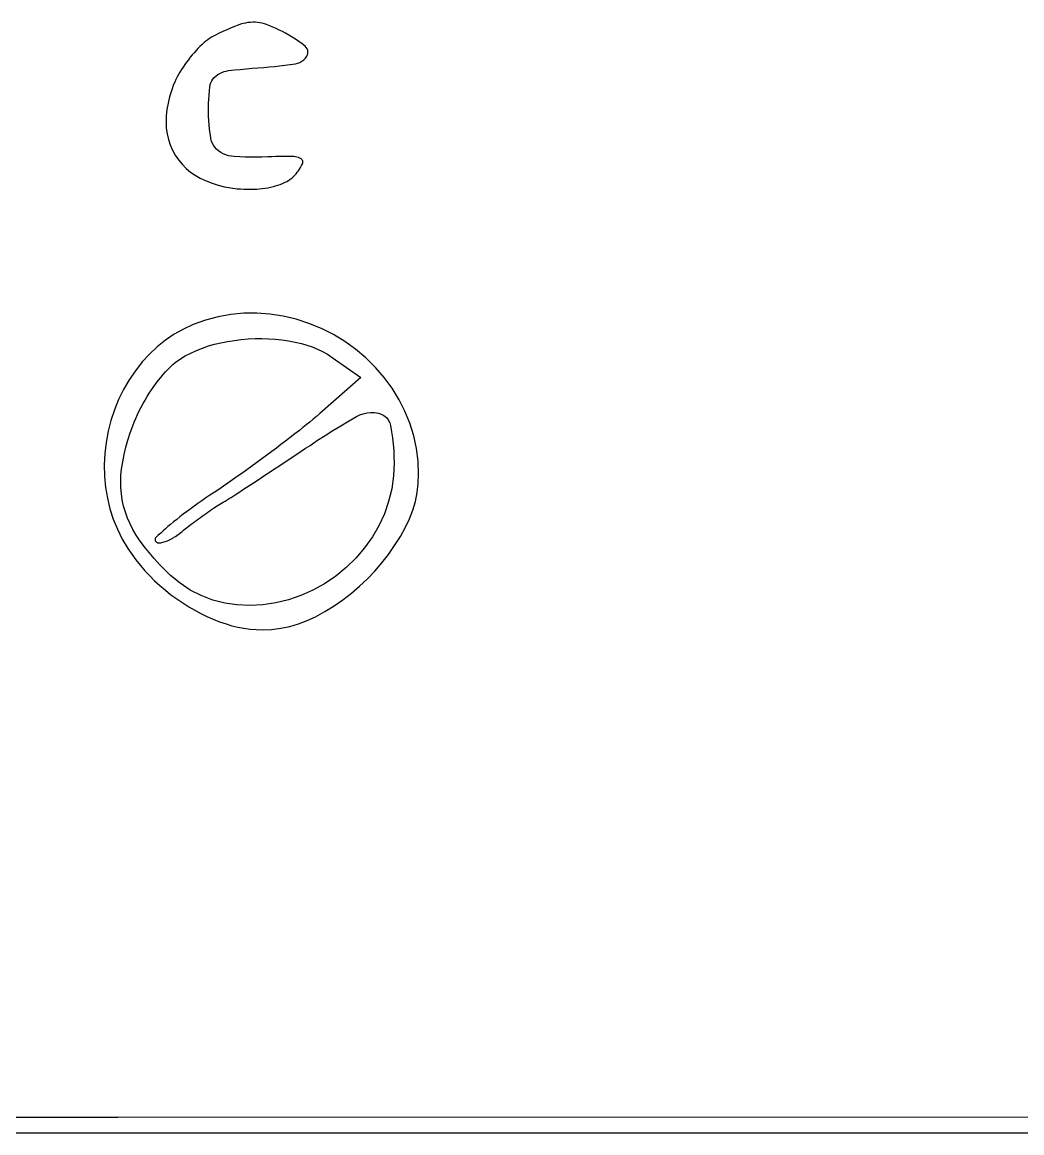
# Model space of a CAD drawing. Header units: millimetres. Extents: x -134 to 134, y -49 to 49.
# Drawn here: x -34.96 to -26.52, y -21.98 to -12.61 of the extents above; entities that cross this region are included whole.
import ezdxf

# ---------------------------------------------------------------- set-up
doc = ezdxf.new("R2010")
doc.units = ezdxf.units.MM
doc.header["$LTSCALE"] = 10
doc.header["$MEASUREMENT"] = 0

# ---------------------------------------------------------------- blocks, each defined once
blk = doc.blocks.new('DT0B-ULTRA_v_1')
at = {"color": 7, "linetype": 'Continuous', "lineweight": -3}
for points in [[(133.5877, -21.8448, 0), (0, -21.8448, 0), (-8.5374, -21.845, 0), (-17.0748, -21.8455, 0), (-25.6122, -21.8462, 0), (-34.1495, -21.8473, 0), (-42.6869, -21.8487, 0), (-51.2243, -21.8504, 0), (-51.2243, -21.8504, 0), (-51.2243, -21.8504, 0), (-58.4113, -21.8522, 0), (-65.5983, -21.8544, 0), (-72.7853, -21.857, 0), (-79.9723, -21.8601, 0)], [(-79.9723, -21.9735, 0), (-72.7853, -21.9752, 0), (-65.5983, -21.9764, 0), (-58.4113, -21.9772, 0), (-51.2243, -21.9776, 0), (-51.2243, -21.9776, 0), (-51.2243, -21.9776, 0), (-51.2243, -21.9776, 0), (-42.6869, -21.9777, 0), (-34.1495, -21.9774, 0), (-25.6122, -21.9768, 0), (-17.0748, -21.9759, 0), (-8.5374, -21.9748, 0), (0, -21.9733, 0), (0, -21.9733, 0), (133.5877, -21.9475, 0)], [(-33.3253, -12.7151, 0), (-33.3424, -12.7238, 0), (-33.359, -12.7334, 0), (-33.3751, -12.7436, 0), (-33.3908, -12.7546, 0), (-33.4059, -12.7664, 0), (-33.4204, -12.7788, 0), (-33.4382, -12.7951, 0), (-33.4557, -12.8118, 0), (-33.4727, -12.829, 0), (-33.4893, -12.8465, 0), (-33.5055, -12.8644, 0), (-33.5213, -12.8827, 0), (-33.5376, -12.9025, 0), (-33.5534, -12.9227, 0), (-33.5688, -12.9432, 0), (-33.5837, -12.9641, 0), (-33.5982, -12.9853, 0), (-33.6121, -13.0068, 0), (-33.6245, -13.0271, 0), (-33.6364, -13.0478, 0), (-33.6476, -13.0687, 0), (-33.6583, -13.09, 0), (-33.6683, -13.1116, 0), (-33.6778, -13.1335, 0), (-33.697, -13.1844, 0), (-33.7128, -13.2365, 0), (-33.7253, -13.2896, 0), (-33.7343, -13.3433, 0), (-33.7399, -13.3975, 0), (-33.7419, -13.4519, 0), (-33.7399, -13.5002, 0), (-33.7334, -13.5481, 0), (-33.7226, -13.5952, 0), (-33.7075, -13.6411, 0), (-33.6882, -13.6854, 0), (-33.6649, -13.7278, 0), (-33.6378, -13.7679, 0), (-33.6071, -13.8053, 0), (-33.5731, -13.8398, 0), (-33.536, -13.871, 0), (-33.4963, -13.8986, 0), (-33.4542, -13.9225, 0), (-33.4047, -13.9456, 0), (-33.3538, -13.9656, 0), (-33.3018, -13.9822, 0), (-33.2487, -13.9954, 0), (-33.195, -14.0052, 0), (-33.1407, -14.0116, 0), (-33.1135, -14.0136, 0), (-33.0863, -14.015, 0), (-33.059, -14.0158, 0), (-33.0317, -14.016, 0), (-33.0044, -14.0156, 0), (-32.9772, -14.0146, 0), (-32.9535, -14.0131, 0), (-32.9299, -14.0107, 0), (-32.9064, -14.0076, 0), (-32.883, -14.0037, 0), (-32.8598, -13.9991, 0), (-32.8367, -13.9936, 0), (-32.8173, -13.9883, 0), (-32.7982, -13.9822, 0), (-32.7793, -13.9753, 0), (-32.7606, -13.9677, 0), (-32.7424, -13.9593, 0), (-32.7244, -13.9502, 0), (-32.7096, -13.9417, 0), (-32.6953, -13.9323, 0), (-32.6817, -13.9219, 0), (-32.6688, -13.9107, 0), (-32.6567, -13.8986, 0), (-32.6454, -13.8858, 0), (-32.6349, -13.8728, 0), (-32.625, -13.8593, 0), (-32.6155, -13.8455, 0), (-32.6066, -13.8313, 0), (-32.5983, -13.8168, 0), (-32.5905, -13.802, 0), (-32.588, -13.7956, 0), (-32.587, -13.7888, 0), (-32.5874, -13.782, 0), (-32.5892, -13.7754, 0), (-32.5923, -13.7693, 0), (-32.5967, -13.764, 0), (-32.602, -13.7597, 0), (-32.603, -13.7591, 0), (-32.6142, -13.7531, 0), (-32.6258, -13.7482, 0), (-32.6378, -13.7443, 0), (-32.6501, -13.7415, 0), (-32.6626, -13.7398, 0), (-32.6752, -13.7392, 0), (-32.7104, -13.7393, 0), (-32.7455, -13.7396, 0), (-32.7806, -13.7402, 0), (-32.8157, -13.7409, 0), (-32.8508, -13.7419, 0), (-32.8859, -13.7431, 0), (-32.9327, -13.7445, 0), (-32.9796, -13.7452, 0), (-33.0264, -13.7451, 0), (-33.0732, -13.7442, 0), (-33.12, -13.7427, 0), (-33.1668, -13.7403, 0), (-33.1906, -13.7378, 0), (-33.2141, -13.7329, 0), (-33.2369, -13.7257, 0), (-33.2589, -13.7163, 0), (-33.2799, -13.7048, 0), (-33.2997, -13.6913, 0), (-33.316, -13.6771, 0), (-33.3304, -13.6611, 0), (-33.3428, -13.6433, 0), (-33.3528, -13.6242, 0), (-33.3604, -13.604, 0), (-33.3654, -13.5829, 0), (-33.3711, -13.5467, 0), (-33.3757, -13.5103, 0), (-33.3794, -13.4738, 0), (-33.382, -13.4372, 0), (-33.3835, -13.4006, 0), (-33.3841, -13.3639, 0), (-33.3837, -13.3283, 0), (-33.3827, -13.2928, 0), (-33.381, -13.2572, 0), (-33.3786, -13.2217, 0), (-33.3756, -13.1863, 0), (-33.3718, -13.1509, 0), (-33.3687, -13.1336, 0), (-33.3633, -13.1169, 0), (-33.3559, -13.1009, 0), (-33.3464, -13.0861, 0), (-33.3351, -13.0727, 0), (-33.3222, -13.0608, 0), (-33.3062, -13.0491, 0), (-33.2892, -13.0389, 0), (-33.2713, -13.0304, 0), (-33.2527, -13.0236, 0), (-33.2336, -13.0185, 0), (-33.214, -13.0153, 0), (-33.1647, -13.0097, 0), (-33.1154, -13.0045, 0), (-33.066, -12.9997, 0), (-33.0166, -12.9953, 0), (-32.9671, -12.9913, 0), (-32.9176, -12.9878, 0), (-32.8729, -12.9844, 0), (-32.8282, -12.9803, 0), (-32.7837, -12.9756, 0), (-32.7392, -12.9701, 0), (-32.6948, -12.9639, 0), (-32.6505, -12.957, 0), (-32.6313, -12.9524, 0), (-32.6129, -12.9452, 0), (-32.5957, -12.9355, 0), (-32.5801, -12.9235, 0), (-32.5662, -12.9094, 0), (-32.5545, -12.8935, 0), (-32.5486, -12.8816, 0), (-32.5453, -12.8687, 0), (-32.5448, -12.8554, 0), (-32.547, -12.8422, 0), (-32.5519, -12.8299, 0), (-32.5593, -12.8188, 0), (-32.5682, -12.8099, 0), (-32.5945, -12.7893, 0), (-32.6214, -12.7696, 0), (-32.6489, -12.7507, 0), (-32.677, -12.7327, 0), (-32.7056, -12.7155, 0), (-32.7348, -12.6993, 0), (-32.7607, -12.6858, 0), (-32.7869, -12.6728, 0), (-32.8134, -12.6604, 0), (-32.8401, -12.6485, 0), (-32.8671, -12.6372, 0), (-32.8943, -12.6264, 0), (-32.9128, -12.62, 0), (-32.9317, -12.6148, 0), (-32.951, -12.6108, 0), (-32.9704, -12.6081, 0), (-32.99, -12.6067, 0), (-33.0096, -12.6066, 0), (-33.0305, -12.6078, 0), (-33.0514, -12.6101, 0), (-33.0721, -12.6137, 0), (-33.0925, -12.6184, 0), (-33.1126, -12.6243, 0), (-33.1324, -12.6313, 0), (-33.165, -12.6442, 0), (-33.1975, -12.6575, 0), (-33.2297, -12.6712, 0), (-33.2618, -12.6854, 0), (-33.2937, -12.7001, 0), (-33.3253, -12.7151, 0)], [(-33.5126, -15.1582, 0), (-33.594, -15.1957, 0), (-33.6722, -15.2397, 0), (-33.7467, -15.2897, 0), (-33.8169, -15.3455, 0), (-33.8825, -15.4067, 0), (-33.943, -15.4729, 0), (-34.001, -15.5469, 0), (-34.0538, -15.6246, 0), (-34.101, -15.7059, 0), (-34.1425, -15.7902, 0), (-34.1781, -15.8772, 0), (-34.2075, -15.9664, 0), (-34.2311, -16.0586, 0), (-34.2482, -16.1522, 0), (-34.259, -16.2467, 0), (-34.2632, -16.3418, 0), (-34.261, -16.4369, 0), (-34.2523, -16.5316, 0), (-34.2373, -16.6227, 0), (-34.2155, -16.7123, 0), (-34.1871, -16.8001, 0), (-34.1522, -16.8855, 0), (-34.111, -16.9681, 0), (-34.0638, -17.0474, 0), (-34.0307, -17.0963, 0), (-33.9958, -17.1438, 0), (-33.959, -17.19, 0), (-33.9205, -17.2347, 0), (-33.8802, -17.2779, 0), (-33.8383, -17.3194, 0), (-33.7938, -17.3604, 0), (-33.7478, -17.3997, 0), (-33.7004, -17.4373, 0), (-33.6516, -17.4731, 0), (-33.6016, -17.5072, 0), (-33.5504, -17.5395, 0), (-33.5003, -17.5685, 0), (-33.4492, -17.5956, 0), (-33.397, -17.6207, 0), (-33.344, -17.6439, 0), (-33.2901, -17.665, 0), (-33.2354, -17.6841, 0), (-33.1858, -17.6989, 0), (-33.1355, -17.7111, 0), (-33.0847, -17.7206, 0), (-33.0334, -17.7274, 0), (-32.9818, -17.7315, 0), (-32.93, -17.7329, 0), (-32.8523, -17.7298, 0), (-32.775, -17.7205, 0), (-32.6987, -17.705, 0), (-32.6239, -17.6836, 0), (-32.551, -17.6562, 0), (-32.4806, -17.6231, 0), (-32.4011, -17.5793, 0), (-32.324, -17.5315, 0), (-32.2494, -17.4798, 0), (-32.1776, -17.4245, 0), (-32.1086, -17.3656, 0), (-32.0427, -17.3032, 0), (-31.9801, -17.2377, 0), (-31.9209, -17.1692, 0), (-31.8653, -17.0977, 0), (-31.8133, -17.0234, 0), (-31.7652, -16.9467, 0), (-31.7211, -16.8676, 0), (-31.6878, -16.7976, 0), (-31.6603, -16.7252, 0), (-31.6388, -16.6507, 0), (-31.6232, -16.5748, 0), (-31.6139, -16.4979, 0), (-31.6108, -16.4205, 0), (-31.6155, -16.3111, 0), (-31.6295, -16.2025, 0), (-31.6528, -16.0955, 0), (-31.6852, -15.9909, 0), (-31.7265, -15.8895, 0), (-31.7763, -15.7919, 0), (-31.8357, -15.6959, 0), (-31.9024, -15.6048, 0), (-31.9761, -15.5193, 0), (-32.0562, -15.4397, 0), (-32.1423, -15.3667, 0), (-32.2339, -15.3006, 0), (-32.3305, -15.2418, 0), (-32.4315, -15.1906, 0), (-32.5361, -15.1475, 0), (-32.6438, -15.1127, 0), (-32.7538, -15.0864, 0), (-32.8656, -15.0688, 0), (-32.9753, -15.0605, 0), (-33.0853, -15.0616, 0), (-33.1948, -15.072, 0), (-33.303, -15.0917, 0), (-33.4092, -15.1205, 0), (-33.5126, -15.1582, 0)], [(-32.3398, -15.4351, 0), (-32.0979, -15.6046, 0), (-32.4454, -15.9087, 0), (-32.4735, -15.933, 0), (-32.5017, -15.9571, 0), (-32.5302, -15.9809, 0), (-32.5589, -16.0044, 0), (-32.5877, -16.0277, 0), (-32.6168, -16.0508, 0), (-32.6555, -16.081, 0), (-32.6943, -16.111, 0), (-32.7332, -16.1409, 0), (-32.7723, -16.1707, 0), (-32.8114, -16.2003, 0), (-32.8507, -16.2298, 0), (-32.8925, -16.2608, 0), (-32.9344, -16.2918, 0), (-32.9764, -16.3225, 0), (-33.0186, -16.3531, 0), (-33.0609, -16.3835, 0), (-33.1032, -16.4138, 0), (-33.1418, -16.4411, 0), (-33.1806, -16.4682, 0), (-33.2195, -16.4951, 0), (-33.2585, -16.5218, 0), (-33.2977, -16.5482, 0), (-33.337, -16.5745, 0), (-33.3715, -16.5977, 0), (-33.4059, -16.621, 0), (-33.4401, -16.6447, 0), (-33.4742, -16.6686, 0), (-33.508, -16.6927, 0), (-33.5417, -16.717, 0), (-33.5697, -16.7376, 0), (-33.5974, -16.7585, 0), (-33.6248, -16.7798, 0), (-33.652, -16.8014, 0), (-33.6789, -16.8233, 0), (-33.7055, -16.8456, 0), (-33.7262, -16.8632, 0), (-33.7467, -16.881, 0), (-33.767, -16.8989, 0), (-33.7872, -16.9171, 0), (-33.8073, -16.9354, 0), (-33.8272, -16.9539, 0), (-33.8305, -16.9578, 0), (-33.833, -16.9623, 0), (-33.8345, -16.9673, 0), (-33.835, -16.9724, 0), (-33.8343, -16.9775, 0), (-33.8326, -16.9824, 0), (-33.83, -16.9868, 0), (-33.8277, -16.9894, 0), (-33.8233, -16.9932, 0), (-33.8183, -16.9963, 0), (-33.813, -16.9985, 0), (-33.8073, -17, 0), (-33.8015, -17.0005, 0), (-33.7957, -17.0002, 0), (-33.7863, -16.9988, 0), (-33.7771, -16.9969, 0), (-33.7679, -16.9948, 0), (-33.7588, -16.9922, 0), (-33.7498, -16.9893, 0), (-33.7409, -16.9861, 0), (-33.7295, -16.9814, 0), (-33.7182, -16.9764, 0), (-33.7071, -16.971, 0), (-33.6962, -16.9653, 0), (-33.6855, -16.9593, 0), (-33.675, -16.9528, 0), (-33.6632, -16.9452, 0), (-33.6516, -16.9374, 0), (-33.6401, -16.9293, 0), (-33.6289, -16.9209, 0), (-33.6178, -16.9123, 0), (-33.6069, -16.9034, 0), (-33.5942, -16.893, 0), (-33.5815, -16.8827, 0), (-33.5687, -16.8725, 0), (-33.5558, -16.8624, 0), (-33.5428, -16.8523, 0), (-33.5298, -16.8424, 0), (-33.5143, -16.8308, 0), (-33.4988, -16.8192, 0), (-33.4832, -16.8078, 0), (-33.4676, -16.7964, 0), (-33.4519, -16.7851, 0), (-33.4362, -16.7738, 0), (-33.4206, -16.7627, 0), (-33.4049, -16.7517, 0), (-33.3891, -16.7408, 0), (-33.3733, -16.7299, 0), (-33.3574, -16.7191, 0), (-33.3415, -16.7084, 0), (-33.3283, -16.6997, 0), (-33.3151, -16.691, 0), (-33.3017, -16.6825, 0), (-33.2883, -16.674, 0), (-33.2748, -16.6657, 0), (-33.2613, -16.6575, 0), (-33.2443, -16.6472, 0), (-33.2273, -16.6368, 0), (-33.2103, -16.6263, 0), (-33.1935, -16.6157, 0), (-33.1766, -16.6051, 0), (-33.1599, -16.5943, 0), (-33.1285, -16.5741, 0), (-33.0972, -16.5538, 0), (-33.0659, -16.5334, 0), (-33.0347, -16.5131, 0), (-33.0034, -16.4927, 0), (-32.9722, -16.4723, 0), (-32.9356, -16.4483, 0), (-32.899, -16.4243, 0), (-32.8625, -16.4003, 0), (-32.826, -16.3762, 0), (-32.7895, -16.352, 0), (-32.753, -16.3279, 0), (-32.7153, -16.3028, 0), (-32.6776, -16.2777, 0), (-32.6399, -16.2526, 0), (-32.6022, -16.2274, 0), (-32.5646, -16.2022, 0), (-32.527, -16.177, 0), (-32.4631, -16.1346, 0), (-32.3988, -16.0931, 0), (-32.3339, -16.0523, 0), (-32.2686, -16.0123, 0), (-32.2027, -15.9731, 0), (-32.1365, -15.9347, 0), (-32.1078, -15.9205, 0), (-32.0776, -15.9099, 0), (-32.0464, -15.903, 0), (-32.0146, -15.8999, 0), (-31.9826, -15.9007, 0), (-31.951, -15.9053, 0), (-31.9261, -15.9131, 0), (-31.9033, -15.9256, 0), (-31.8833, -15.9423, 0), (-31.867, -15.9627, 0), (-31.855, -15.9858, 0), (-31.8477, -16.0108, 0), (-31.8389, -16.0626, 0), (-31.8316, -16.1147, 0), (-31.8258, -16.167, 0), (-31.8216, -16.2194, 0), (-31.819, -16.2719, 0), (-31.8179, -16.3245, 0), (-31.8227, -16.4345, 0), (-31.838, -16.5436, 0), (-31.8639, -16.6507, 0), (-31.8999, -16.7548, 0), (-31.9459, -16.8549, 0), (-32.0013, -16.9501, 0), (-32.0674, -17.0427, 0), (-32.1413, -17.1291, 0), (-32.2226, -17.2086, 0), (-32.3105, -17.2807, 0), (-32.4044, -17.3448, 0), (-32.5037, -17.4004, 0), (-32.6042, -17.4453, 0), (-32.7084, -17.4807, 0), (-32.8155, -17.5064, 0), (-32.9244, -17.522, 0), (-33.0344, -17.5275, 0), (-33.1444, -17.5229, 0), (-33.2472, -17.508, 0), (-33.3478, -17.482, 0), (-33.4449, -17.4451, 0), (-33.5375, -17.3977, 0), (-33.6242, -17.3406, 0), (-33.7042, -17.2742, 0), (-33.7518, -17.2286, 0), (-33.7978, -17.1814, 0), (-33.8423, -17.1327, 0), (-33.885, -17.0825, 0), (-33.9261, -17.031, 0), (-33.9654, -16.9781, 0), (-33.9952, -16.9337, 0), (-34.0221, -16.8875, 0), (-34.0462, -16.8398, 0), (-34.0672, -16.7907, 0), (-34.085, -16.7403, 0), (-34.0998, -16.689, 0), (-34.111, -16.6378, 0), (-34.1188, -16.5861, 0), (-34.1234, -16.534, 0), (-34.1245, -16.4816, 0), (-34.1223, -16.4293, 0), (-34.1168, -16.3773, 0), (-34.1069, -16.3153, 0), (-34.0947, -16.2538, 0), (-34.0803, -16.1928, 0), (-34.0635, -16.1323, 0), (-34.0445, -16.0726, 0), (-34.0232, -16.0136, 0), (-34.0104, -15.9813, 0), (-33.997, -15.9493, 0), (-33.9828, -15.9176, 0), (-33.9679, -15.8863, 0), (-33.9523, -15.8553, 0), (-33.9359, -15.8246, 0), (-33.9192, -15.7949, 0), (-33.9018, -15.7655, 0), (-33.8837, -15.7366, 0), (-33.8649, -15.7081, 0), (-33.8454, -15.6801, 0), (-33.8253, -15.6525, 0), (-33.8064, -15.6279, 0), (-33.7868, -15.6039, 0), (-33.7667, -15.5803, 0), (-33.746, -15.5572, 0), (-33.7247, -15.5347, 0), (-33.7028, -15.5128, 0), (-33.6843, -15.4954, 0), (-33.6649, -15.479, 0), (-33.6448, -15.4634, 0), (-33.6241, -15.4488, 0), (-33.6026, -15.4352, 0), (-33.5806, -15.4225, 0), (-33.5329, -15.3981, 0), (-33.4841, -15.3759, 0), (-33.4343, -15.3561, 0), (-33.3837, -15.3387, 0), (-33.3322, -15.3238, 0), (-33.2801, -15.3113, 0), (-33.2229, -15.3001, 0), (-33.1653, -15.291, 0), (-33.1074, -15.284, 0), (-33.0493, -15.2792, 0), (-32.9911, -15.2766, 0), (-32.9328, -15.2761, 0), (-32.8766, -15.2778, 0), (-32.8205, -15.2815, 0), (-32.7647, -15.2874, 0), (-32.7091, -15.2955, 0), (-32.6538, -15.3056, 0), (-32.599, -15.3179, 0), (-32.553, -15.3306, 0), (-32.508, -15.3461, 0), (-32.4639, -15.3644, 0), (-32.4211, -15.3854, 0), (-32.3797, -15.409, 0), (-32.3398, -15.4351, 0)]]:
    blk.add_polyline3d(points, dxfattribs=at)

msp = doc.modelspace()

# ---------------------------------------------------------------- block references
msp.add_blockref('DT0B-ULTRA_v_1', (0, 0))

doc.saveas('drawing.dxf')
